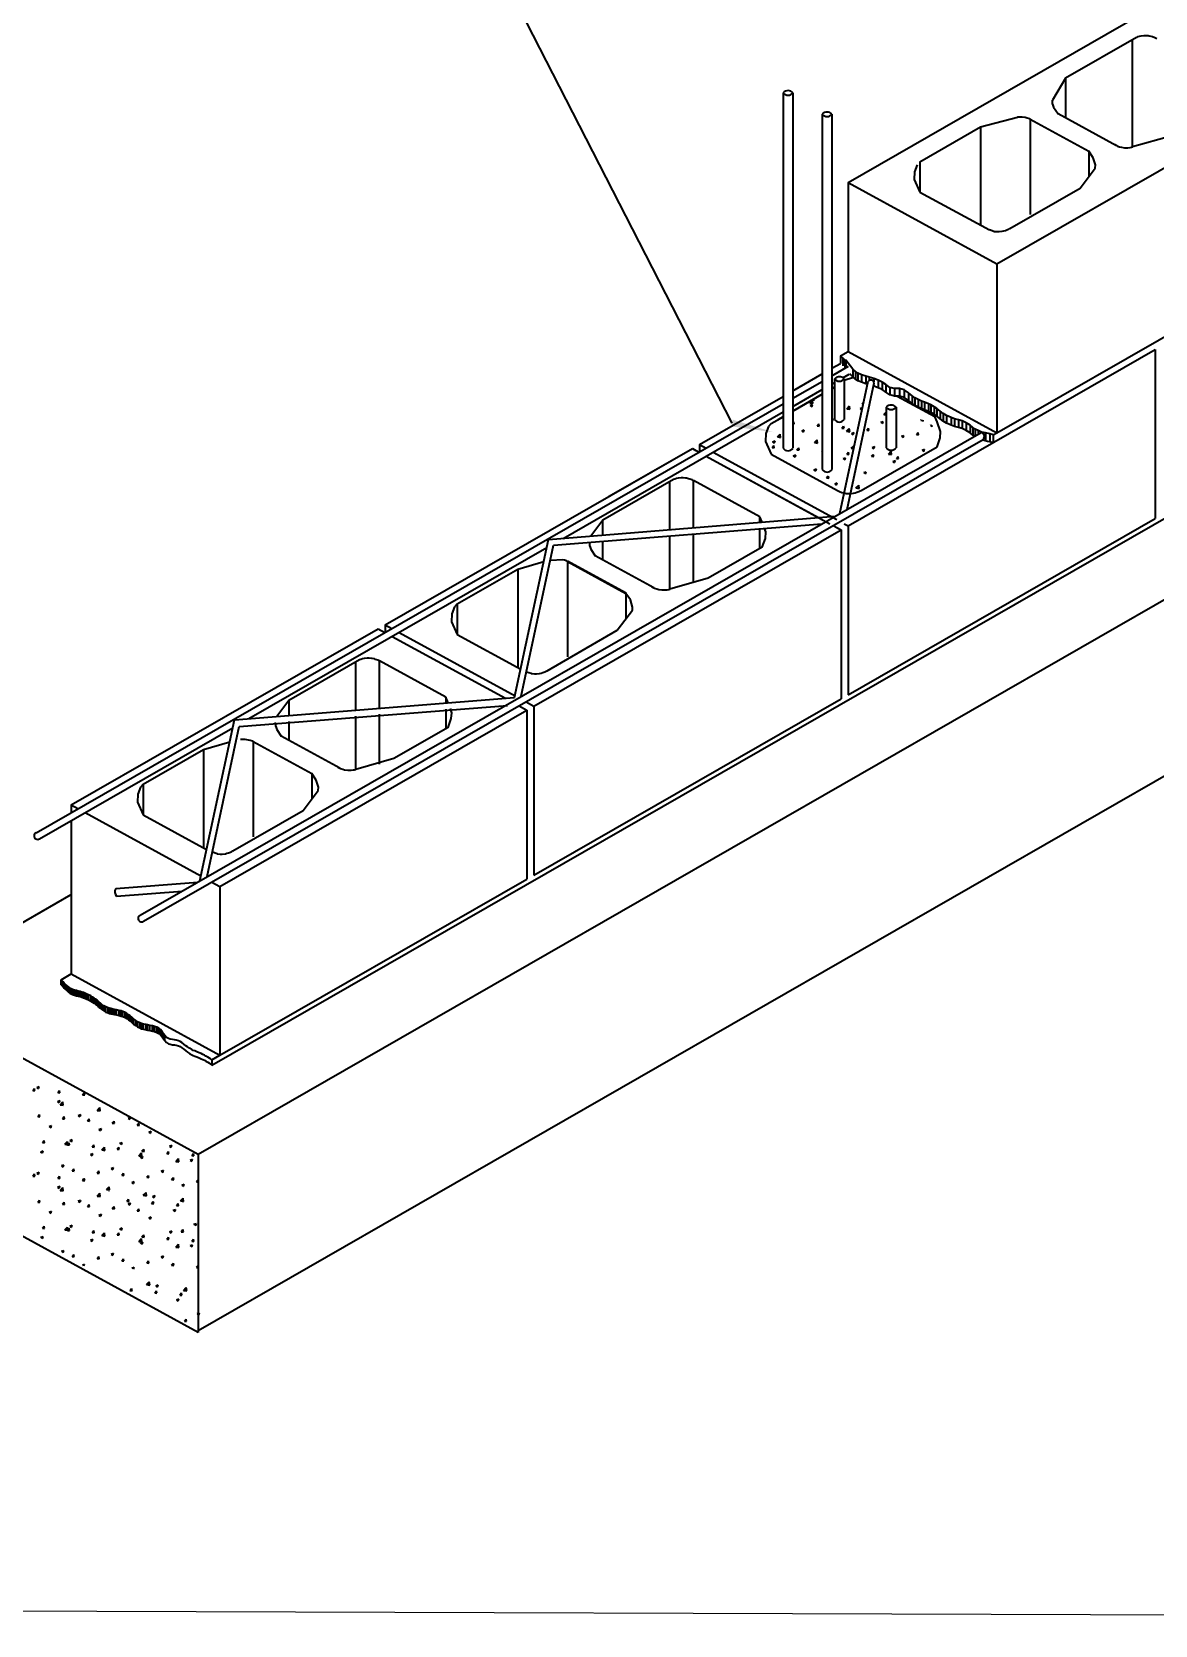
# Model space of a CAD drawing. Extents: x 2455 to 9764, y -806 to 181.
# Drawn here: x 4770.71 to 4772.296, y -658.056 to -655.806 of the extents above; entities that cross this region are included whole.
import ezdxf

# ---------------------------------------------------------------- set-up
doc = ezdxf.new("R2010")
doc.units = 0
doc.header["$LTSCALE"] = 0.2
doc.header["$MEASUREMENT"] = 0
doc.layers.add('0-CYPE2', color=4, linetype='CONTINUOUS', lineweight=35)
doc.layers.add('01_textos sup', color=7, linetype='CONTINUOUS')

msp = doc.modelspace()

# ---------------------------------------------------------------- hatches: boundary and pattern name
at = {"layer": '0-CYPE2', "linetype": 'Continuous'}
msp.add_hatch(color=2, dxfattribs=at).paths.add_polyline_path([(4771.7568, -656.3716), (4771.6993, -656.3539), (4771.6982, -656.3586), (4771.6972, -656.3633)], flags=0)

# ---------------------------------------------------------------- linework, layer by layer
at = {"layer": '0-CYPE2', "color": 2, "linetype": 'Continuous'}
for p, q in [((4771.6984, -656.3587), (4771.2716, -655.5262)), ((4771.862, -656.019), (4772.2955, -655.7701)), ((4772.2692, -655.8141), (4772.1691, -655.8715)), ((4772.2637, -655.9688), (4772.2637, -655.8172)), ((4772.2708, -655.8134), (4772.2692, -655.8141)), ((4772.2731, -655.8127), (4772.2708, -655.8134)), ((4772.2754, -655.8122), (4772.2731, -655.8127)), ((4772.2798, -655.8117), (4772.2754, -655.8122)), ((4772.2825, -655.8117), (4772.2798, -655.8117)), ((4772.2859, -655.812), (4772.2825, -655.8117)), ((4772.2871, -655.8122), (4772.2859, -655.812)), ((4772.2901, -655.8128), (4772.2871, -655.8122)), ((4772.2919, -655.8133), (4772.2901, -655.8128)), ((4772.2951, -655.8146), (4772.2919, -655.8133)), ((4772.2981, -655.8161), (4772.2951, -655.8146)), ((4772.1691, -655.8715), (4772.1507, -655.9025)), ((4772.1691, -655.8715), (4772.1691, -655.9276)), ((4771.7703, -655.8924), (4771.7703, -656.3941)), ((4771.7842, -655.8924), (4771.7842, -656.3938)), ((4772.0719, -656.1339), (4772.5054, -655.885)), ((4772.1508, -655.9083), (4772.1507, -655.9025)), ((4771.8255, -655.9226), (4771.8255, -656.4243)), ((4771.8393, -655.9226), (4771.8393, -656.424)), ((4772.0489, -655.9405), (4772.1012, -655.9267)), ((4772.1054, -655.9265), (4772.1012, -655.9267)), ((4772.1078, -655.9266), (4772.1054, -655.9265)), ((4772.1122, -655.9273), (4772.1078, -655.9266)), ((4772.1148, -655.9279), (4772.1122, -655.9273)), ((4772.118, -655.9291), (4772.1148, -655.9279)), ((4772.1191, -655.9296), (4772.118, -655.9291)), ((4772.1191, -655.9295), (4772.1191, -656.0641)), ((4772.1191, -655.9295), (4772.2017, -655.9747)), ((4772.1508, -655.9083), (4772.1521, -655.9125)), ((4772.1521, -655.9125), (4772.1585, -655.9218)), ((4772.241, -655.967), (4772.1585, -655.9218)), ((4771.9634, -655.9896), (4772.0489, -655.9405)), ((4772.0489, -655.9405), (4772.0489, -656.0795)), ((4772.2017, -655.9747), (4772.2017, -656.0107)), ((4772.208, -655.9839), (4772.2017, -655.9747)), ((4772.2384, -655.9655), (4772.241, -655.9669)), ((4772.241, -655.9669), (4772.2422, -655.9674)), ((4772.2422, -655.9674), (4772.2454, -655.9685)), ((4772.2454, -655.9685), (4772.248, -655.9692)), ((4772.248, -655.9692), (4772.2524, -655.9698)), ((4772.2524, -655.9698), (4772.2547, -655.9699)), ((4772.2547, -655.9699), (4772.2571, -655.9699)), ((4772.2571, -655.9699), (4772.2601, -655.9695)), ((4772.2601, -655.9695), (4772.2621, -655.9691)), ((4772.2621, -655.9691), (4772.2637, -655.9688)), ((4772.3177, -655.9534), (4772.2637, -655.9688)), ((4771.9597, -655.9938), (4771.956, -656.0037)), ((4771.9634, -655.9896), (4771.9634, -656.0327)), ((4772.2111, -655.994), (4772.208, -655.9839)), ((4772.2108, -655.9986), (4772.2111, -655.994)), ((4771.862, -656.019), (4772.0719, -656.1339)), ((4771.862, -656.019), (4771.862, -656.2576)), ((4771.956, -656.0037), (4771.9555, -656.0149)), ((4771.9555, -656.0149), (4771.9634, -656.0327)), ((4772.1895, -656.0269), (4772.2108, -655.9986)), ((4771.9634, -656.0327), (4772.0616, -656.0858)), ((4772.0903, -656.0839), (4772.1895, -656.0269)), ((4772.068, -656.0879), (4772.0616, -656.0858)), ((4772.0797, -656.0878), (4772.082, -656.0873)), ((4772.082, -656.0873), (4772.0843, -656.0866)), ((4772.0843, -656.0866), (4772.0871, -656.0855)), ((4772.0871, -656.0855), (4772.089, -656.0847)), ((4772.089, -656.0847), (4772.0903, -656.0839)), ((4770.964, -657.2651), (4773.0086, -656.0912)), ((4772.068, -656.0879), (4772.0692, -656.0881)), ((4772.0692, -656.0881), (4772.0726, -656.0883)), ((4772.0726, -656.0883), (4772.0753, -656.0883)), ((4772.0753, -656.0883), (4772.0797, -656.0878)), ((4772.0719, -656.3725), (4772.5035, -656.1247)), ((4770.9445, -657.3909), (4773.114, -656.1454)), ((4772.0719, -656.1339), (4772.0719, -656.3725)), ((4771.8515, -656.2636), (4771.862, -656.2576)), ((4771.8515, -656.2636), (4771.8515, -656.2743)), ((4771.8545, -656.2671), (4771.8545, -656.2778)), ((4771.862, -656.5037), (4772.2955, -656.2548)), ((4771.862, -656.2576), (4772.0719, -656.3725)), ((4772.2955, -656.2548), (4772.2955, -656.4934)), ((4771.7842, -656.313), (4771.8255, -656.2892)), ((4771.8393, -656.2813), (4771.8515, -656.2743)), ((4771.8393, -656.2919), (4771.8627, -656.2785)), ((4771.8547, -656.2946), (4771.8635, -656.2895)), ((4771.8575, -656.2705), (4771.8575, -656.2812)), ((4771.8589, -656.27), (4771.8589, -656.2807)), ((4771.8686, -656.2825), (4771.8686, -656.2933)), ((4771.8725, -656.2859), (4771.8725, -656.2966)), ((4771.8759, -656.2881), (4771.8759, -656.2988)), ((4771.7842, -656.3236), (4771.8255, -656.2998)), ((4771.7842, -656.3351), (4771.8255, -656.3114)), ((4771.8428, -656.3081), (4771.8393, -656.3101)), ((4771.8394, -656.3034), (4771.8428, -656.3014)), ((4771.8428, -656.2963), (4771.8428, -656.3535)), ((4771.8503, -656.4864), (4771.8905, -656.2995)), ((4771.8699, -656.2944), (4771.8567, -656.2983)), ((4771.8567, -656.2963), (4771.8567, -656.3535)), ((4771.8606, -656.4805), (4771.8988, -656.3019)), ((4771.8812, -656.2904), (4771.8812, -656.3011)), ((4771.8871, -656.2925), (4771.8871, -656.3033)), ((4771.8919, -656.294), (4771.8919, -656.2985)), ((4771.8982, -656.2959), (4771.8982, -656.3003)), ((4771.8982, -656.3046), (4771.8982, -656.3066)), ((4771.9046, -656.298), (4771.9046, -656.3088)), ((4771.9103, -656.3007), (4771.9103, -656.3114)), ((4771.9154, -656.304), (4771.9154, -656.3148)), ((4771.9211, -656.3082), (4771.9211, -656.3189)), ((4771.9276, -656.3098), (4771.9276, -656.3205)), ((4771.9348, -656.3099), (4771.9348, -656.3207)), ((4771.9412, -656.3119), (4771.9412, -656.3226)), ((4770.7156, -656.9371), (4771.7703, -656.3315)), ((4771.6521, -656.3888), (4771.7703, -656.3209)), ((4771.7842, -656.3418), (4771.8255, -656.318)), ((4771.8255, -656.318), (4771.7842, -656.3418)), ((4771.8079, -656.3304), (4771.8117, -656.3264)), ((4771.8079, -656.3304), (4771.8123, -656.3311)), ((4771.8085, -656.334), (4771.812, -656.3327)), ((4771.8085, -656.334), (4771.811, -656.3356)), ((4771.811, -656.3356), (4771.812, -656.3327)), ((4771.8123, -656.3311), (4771.8117, -656.3264)), ((4771.8119, -656.3258), (4771.8144, -656.326)), ((4771.8144, -656.326), (4771.8141, -656.3246)), ((4771.8602, -656.3385), (4771.864, -656.3345)), ((4771.8645, -656.3392), (4771.864, -656.3346)), ((4771.8817, -656.3319), (4771.884, -656.3291)), ((4771.9315, -656.3206), (4771.9844, -656.3495)), ((4771.9473, -656.3161), (4771.9473, -656.3268)), ((4771.9525, -656.3203), (4771.9525, -656.331)), ((4771.9564, -656.3229), (4771.9564, -656.3337)), ((4771.9608, -656.3255), (4771.9608, -656.3362)), ((4771.9657, -656.3276), (4771.9657, -656.3383)), ((4771.9701, -656.3293), (4771.9701, -656.34)), ((4771.9756, -656.3313), (4771.9756, -656.3421)), ((4771.979, -656.3329), (4771.979, -656.3436)), ((4771.4596, -656.5214), (4771.7703, -656.343)), ((4771.7535, -656.3594), (4771.7703, -656.3497)), ((4771.7703, -656.3497), (4771.7627, -656.3541)), ((4771.7687, -656.3506), (4771.7698, -656.3514)), ((4771.7698, -656.3514), (4771.7704, -656.3497)), ((4771.7842, -656.3583), (4771.7855, -656.3567)), ((4771.7861, -656.3598), (4771.7855, -656.3567)), ((4771.8393, -656.3531), (4771.8412, -656.3524)), ((4771.8393, -656.3548), (4771.8402, -656.3553)), ((4771.8402, -656.3553), (4771.8412, -656.3524)), ((4771.8602, -656.3385), (4771.8645, -656.3392)), ((4771.8789, -656.3379), (4771.8823, -656.3366)), ((4771.8789, -656.3379), (4771.8813, -656.3395)), ((4771.8813, -656.3395), (4771.8823, -656.3366)), ((4771.9081, -656.3576), (4771.9115, -656.3563)), ((4771.9105, -656.3592), (4771.9115, -656.3563)), ((4771.9124, -656.3466), (4771.9162, -656.3427)), ((4771.9124, -656.3466), (4771.9158, -656.3472)), ((4771.9158, -656.3363), (4771.9158, -656.3935)), ((4771.9297, -656.3363), (4771.9297, -656.3935)), ((4771.9646, -656.3547), (4771.9657, -656.3536)), ((4771.9646, -656.3547), (4771.9684, -656.3553)), ((4771.9836, -656.3355), (4771.9836, -656.3462)), ((4771.9876, -656.3569), (4771.9844, -656.3495)), ((4771.9873, -656.3382), (4771.9873, -656.3489)), ((4771.9927, -656.3707), (4771.9876, -656.3569)), ((4771.9919, -656.3418), (4771.9919, -656.3525)), ((4771.9964, -656.3451), (4771.9964, -656.3558)), ((4772.001, -656.3479), (4772.001, -656.3586)), ((4772.0076, -656.3509), (4772.0076, -656.3617)), ((4772.0124, -656.3525), (4772.0124, -656.3633)), ((4772.018, -656.3542), (4772.018, -656.3649)), ((4772.0231, -656.3557), (4772.0231, -656.3664)), ((4770.8625, -657.0535), (4772.0499, -656.3718)), ((4771.7461, -656.3735), (4771.7456, -656.3847)), ((4771.7498, -656.3636), (4771.7461, -656.3735)), ((4771.7535, -656.3594), (4771.7498, -656.3636)), ((4771.7622, -656.3781), (4771.766, -656.3741)), ((4771.7622, -656.3781), (4771.7665, -656.3788)), ((4771.7665, -656.3788), (4771.766, -656.3741)), ((4771.7842, -656.3596), (4771.7861, -656.3598)), ((4771.7966, -656.3695), (4771.8001, -656.3682)), ((4771.7966, -656.3695), (4771.7991, -656.3711)), ((4771.7991, -656.3711), (4771.8001, -656.3682)), ((4771.8183, -656.3626), (4771.8206, -656.3598)), ((4771.8183, -656.3626), (4771.8212, -656.3629)), ((4771.8212, -656.3629), (4771.8206, -656.3598)), ((4771.8534, -656.3657), (4771.8557, -656.3629)), ((4771.8534, -656.3657), (4771.8563, -656.3659)), ((4771.8563, -656.3659), (4771.8557, -656.3629)), ((4771.86, -656.3702), (4771.8638, -656.3662)), ((4771.86, -656.3702), (4771.8643, -656.3708)), ((4771.8643, -656.3708), (4771.8638, -656.3662)), ((4771.867, -656.3734), (4771.8704, -656.3721)), ((4771.867, -656.3734), (4771.8694, -656.375)), ((4771.8694, -656.375), (4771.8704, -656.3721)), ((4771.8885, -656.3688), (4771.8908, -656.3659)), ((4771.8885, -656.3688), (4771.8914, -656.369)), ((4771.8914, -656.369), (4771.8908, -656.3659)), ((4771.9081, -656.3576), (4771.9105, -656.3592)), ((4771.9373, -656.3773), (4771.9407, -656.376)), ((4771.9373, -656.3773), (4771.9398, -656.379)), ((4771.9398, -656.379), (4771.9407, -656.376)), ((4771.9587, -656.3749), (4771.9611, -656.3721)), ((4771.9587, -656.3749), (4771.9616, -656.3752)), ((4771.9616, -656.3752), (4771.9611, -656.3721)), ((4771.9784, -656.3615), (4771.9789, -656.3613)), ((4771.9784, -656.3615), (4771.9809, -656.3632)), ((4771.9809, -656.3632), (4771.9811, -656.3624)), ((4771.9876, -656.3922), (4771.9922, -656.3796)), ((4771.9922, -656.3796), (4771.9927, -656.3707)), ((4772.0289, -656.3582), (4772.0289, -656.3689)), ((4772.0345, -656.3618), (4772.0345, -656.3726)), ((4772.0383, -656.3651), (4772.0383, -656.3758)), ((4772.0414, -656.3673), (4772.0414, -656.3767)), ((4772.0455, -656.3693), (4772.0455, -656.3744)), ((4772.0506, -656.3713), (4772.0506, -656.372)), ((4772.0559, -656.3722), (4772.0559, -656.3834)), ((4772.0621, -656.3739), (4772.0621, -656.3846)), ((4772.0669, -656.3754), (4772.0719, -656.3725)), ((4772.0669, -656.3754), (4772.0669, -656.3861)), ((4770.8675, -657.0622), (4772.0527, -656.3817)), ((4770.9445, -657.64), (4773.1116, -656.3959)), ((4771.2087, -656.6434), (4771.6422, -656.3945)), ((4771.524, -656.4624), (4771.6422, -656.3945)), ((4771.6422, -656.3945), (4771.6472, -656.3973)), ((4771.6422, -656.3945), (4771.6516, -656.3997)), ((4771.6521, -656.3888), (4771.6616, -656.394)), ((4771.6521, -656.3888), (4771.6521, -656.3994)), ((4771.6718, -656.3996), (4771.8462, -656.495)), ((4771.7456, -656.3847), (4771.7535, -656.4025)), ((4771.7548, -656.3933), (4771.7572, -656.3905)), ((4771.7548, -656.3933), (4771.7578, -656.3935)), ((4771.7555, -656.3853), (4771.7589, -656.3839)), ((4771.7555, -656.3853), (4771.7579, -656.3869)), ((4771.7578, -656.3935), (4771.7572, -656.3905)), ((4771.7579, -656.3869), (4771.7589, -656.3839)), ((4771.7899, -656.3964), (4771.7923, -656.3935)), ((4771.7899, -656.3964), (4771.7929, -656.3966)), ((4771.7929, -656.3966), (4771.7923, -656.3935)), ((4771.8144, -656.3862), (4771.8182, -656.3822)), ((4771.8144, -656.3862), (4771.8188, -656.3869)), ((4771.8188, -656.3869), (4771.8182, -656.3822)), ((4771.8251, -656.3994), (4771.8255, -656.3989)), ((4771.8251, -656.3994), (4771.8255, -656.3995)), ((4771.8602, -656.4025), (4771.8625, -656.3997)), ((4771.8631, -656.4028), (4771.8625, -656.3997)), ((4771.8666, -656.3943), (4771.8705, -656.3903)), ((4771.8666, -656.3943), (4771.87, -656.3948)), ((4771.8706, -656.3919), (4771.8705, -656.3903)), ((4771.8804, -656.4537), (4771.9876, -656.3922)), ((4771.8962, -656.3931), (4771.8996, -656.3918)), ((4771.8962, -656.3931), (4771.8986, -656.3947)), ((4771.8986, -656.3947), (4771.8996, -656.3918)), ((4771.9189, -656.4024), (4771.9227, -656.3984)), ((4771.9232, -656.4031), (4771.9227, -656.3984)), ((4771.9665, -656.397), (4771.97, -656.3957)), ((4771.9665, -656.397), (4771.969, -656.3987)), ((4771.969, -656.3987), (4771.97, -656.3957)), ((4772.0521, -656.3821), (4772.059, -656.3844)), ((4772.059, -656.3844), (4772.0621, -656.3846)), ((4772.0621, -656.3846), (4772.0669, -656.3861)), ((4771.6619, -656.4053), (4771.8205, -656.4921)), ((4771.6619, -656.4053), (4771.8362, -656.5007)), ((4771.7535, -656.4025), (4771.8471, -656.4538)), ((4771.7847, -656.405), (4771.7881, -656.4037)), ((4771.7847, -656.405), (4771.7871, -656.4066)), ((4771.7872, -656.4066), (4771.7881, -656.4037)), ((4771.8139, -656.4247), (4771.8174, -656.4234)), ((4771.8139, -656.4247), (4771.8164, -656.4263)), ((4771.8164, -656.4263), (4771.8174, -656.4234)), ((4771.8551, -656.4089), (4771.8585, -656.4076)), ((4771.8551, -656.4089), (4771.8575, -656.4105)), ((4771.8575, -656.4105), (4771.8585, -656.4076)), ((4771.8602, -656.4025), (4771.8631, -656.4028)), ((4771.8953, -656.4056), (4771.8976, -656.4028)), ((4771.8953, -656.4056), (4771.8982, -656.4058)), ((4771.8982, -656.4058), (4771.8976, -656.4028)), ((4771.9189, -656.4024), (4771.9232, -656.4031)), ((4771.9254, -656.4128), (4771.9288, -656.4115)), ((4771.9254, -656.4128), (4771.9278, -656.4145)), ((4771.9278, -656.4145), (4771.9288, -656.4115)), ((4771.9304, -656.4086), (4771.9327, -656.4058)), ((4771.9304, -656.4086), (4771.9333, -656.4089)), ((4771.9333, -656.4089), (4771.9327, -656.4058)), ((4771.6158, -656.4384), (4771.5158, -656.4959)), ((4771.6104, -656.5092), (4771.6104, -656.4416)), ((4771.6175, -656.4378), (4771.6158, -656.4384)), ((4771.6198, -656.4371), (4771.6175, -656.4378)), ((4771.6221, -656.4366), (4771.6198, -656.4371)), ((4771.6265, -656.4361), (4771.6221, -656.4366)), ((4771.6292, -656.4361), (4771.6265, -656.4361)), ((4771.6325, -656.4363), (4771.6292, -656.4361)), ((4771.6338, -656.4365), (4771.6325, -656.4363)), ((4771.6367, -656.4372), (4771.6338, -656.4365)), ((4771.6385, -656.4377), (4771.6367, -656.4372)), ((4771.6417, -656.4389), (4771.6385, -656.4377)), ((4771.6448, -656.4405), (4771.6417, -656.4389)), ((4771.6437, -656.5065), (4771.6437, -656.4399)), ((4771.7375, -656.4912), (4771.6437, -656.4399)), ((4771.8318, -656.4362), (4771.8342, -656.4334)), ((4771.8318, -656.4362), (4771.8348, -656.4365)), ((4771.8348, -656.4365), (4771.8342, -656.4334)), ((4771.8432, -656.4444), (4771.8466, -656.4431)), ((4771.8432, -656.4444), (4771.8456, -656.446)), ((4771.8456, -656.446), (4771.8466, -656.4431)), ((4771.8731, -656.4501), (4771.877, -656.4461)), ((4771.8775, -656.4508), (4771.877, -656.4461)), ((4771.8843, -656.4286), (4771.8877, -656.4273)), ((4771.8843, -656.4286), (4771.8867, -656.4302)), ((4771.8867, -656.4302), (4771.8877, -656.4273)), ((4771.9039, -656.4402), (4771.9044, -656.4396)), ((4771.9045, -656.4399), (4771.9044, -656.4396)), ((4771.8471, -656.4538), (4771.8501, -656.4553)), ((4771.8501, -656.4553), (4771.8533, -656.4565)), ((4771.8533, -656.4565), (4771.8551, -656.457)), ((4771.8551, -656.457), (4771.858, -656.4577)), ((4771.858, -656.4577), (4771.8593, -656.4579)), ((4771.8593, -656.4579), (4771.8626, -656.4581)), ((4771.8626, -656.4581), (4771.8654, -656.4581)), ((4771.8654, -656.4581), (4771.8697, -656.4576)), ((4771.8697, -656.4576), (4771.8721, -656.4571)), ((4771.8721, -656.4571), (4771.8744, -656.4564)), ((4771.8731, -656.4501), (4771.8775, -656.4508)), ((4771.8744, -656.4564), (4771.8772, -656.4553)), ((4771.8772, -656.4553), (4771.879, -656.4545)), ((4771.879, -656.4545), (4771.8804, -656.4537)), ((4771.4393, -656.5231), (4771.8436, -656.4902)), ((4771.7373, -656.4989), (4771.7373, -656.4911)), ((4771.7408, -656.4986), (4771.7375, -656.4912)), ((4771.4186, -656.7583), (4771.8521, -656.5094)), ((4771.4463, -656.5309), (4771.8251, -656.5009)), ((4771.5158, -656.4959), (4771.499, -656.5182)), ((4771.5158, -656.5169), (4771.5158, -656.4959)), ((4771.7373, -656.5359), (4771.7373, -656.5078)), ((4771.7458, -656.5124), (4771.7442, -656.5073)), ((4771.7454, -656.5214), (4771.7458, -656.5124)), ((4771.8409, -656.5033), (4771.8521, -656.5094)), ((4771.8465, -656.5064), (4771.8521, -656.5094)), ((4771.8521, -656.5094), (4771.8521, -656.748)), ((4771.8564, -656.5007), (4771.862, -656.5037)), ((4771.862, -656.7423), (4772.2955, -656.4934)), ((4771.862, -656.5037), (4771.862, -656.7423)), ((4771.0161, -656.776), (4771.4369, -656.5345)), ((4771.3913, -656.7463), (4771.4393, -656.5231)), ((4771.4007, -656.7445), (4771.4463, -656.5309)), ((4771.4975, -656.5326), (4771.4976, -656.5269)), ((4771.4975, -656.5326), (4771.4988, -656.5369)), ((4771.4988, -656.5369), (4771.5051, -656.5461)), ((4771.5158, -656.552), (4771.5158, -656.5254)), ((4771.6104, -656.5931), (4771.6104, -656.5179)), ((4771.6437, -656.5836), (4771.6437, -656.5153)), ((4771.7407, -656.5339), (4771.6644, -656.5777)), ((4771.7407, -656.5339), (4771.7454, -656.5214)), ((4771.3956, -656.5649), (4771.4326, -656.5543)), ((4771.4588, -656.5516), (4771.4424, -656.5527)), ((4771.4615, -656.5523), (4771.4588, -656.5516)), ((4771.4646, -656.5534), (4771.4615, -656.5523)), ((4771.4658, -656.554), (4771.4646, -656.5534)), ((4771.5486, -656.5989), (4771.4658, -656.5538)), ((4771.4658, -656.5539), (4771.4658, -656.6885)), ((4771.4658, -656.5539), (4771.5484, -656.5991)), ((4771.5877, -656.5913), (4771.5051, -656.5461)), ((4771.3101, -656.614), (4771.3956, -656.5649)), ((4771.3956, -656.5649), (4771.3956, -656.7039)), ((4771.6644, -656.5777), (4771.6103, -656.5931)), ((4771.5484, -656.5991), (4771.5484, -656.6351)), ((4771.5547, -656.6083), (4771.5484, -656.5991)), ((4771.585, -656.5899), (4771.5877, -656.5913)), ((4771.5877, -656.5913), (4771.5889, -656.5918)), ((4771.5889, -656.5918), (4771.592, -656.5929)), ((4771.592, -656.5929), (4771.5947, -656.5936)), ((4771.5947, -656.5936), (4771.599, -656.5942)), ((4771.599, -656.5942), (4771.6014, -656.5943)), ((4771.6014, -656.5943), (4771.6038, -656.5942)), ((4771.6038, -656.5942), (4771.6068, -656.5939)), ((4771.6068, -656.5939), (4771.6088, -656.5935)), ((4771.6088, -656.5935), (4771.6103, -656.5931)), ((4771.3064, -656.6182), (4771.3027, -656.6281)), ((4771.3101, -656.614), (4771.3064, -656.6182)), ((4771.3101, -656.614), (4771.3101, -656.6571)), ((4771.5362, -656.6513), (4771.5575, -656.623)), ((4771.5578, -656.6184), (4771.5547, -656.6083)), ((4771.5575, -656.623), (4771.5578, -656.6184)), ((4770.7653, -656.8979), (4771.1988, -656.6491)), ((4771.1988, -656.6491), (4771.2082, -656.6542)), ((4771.2087, -656.6434), (4771.2087, -656.654)), ((4771.2087, -656.6434), (4771.2181, -656.6485)), ((4771.3027, -656.6281), (4771.3022, -656.6393)), ((4771.3022, -656.6393), (4771.3101, -656.6571)), ((4771.2185, -656.6599), (4771.3782, -656.7473)), ((4771.2284, -656.6542), (4771.3919, -656.7436)), ((4771.3101, -656.6571), (4771.3999, -656.7063)), ((4771.437, -656.7083), (4771.5362, -656.6513)), ((4771.1724, -656.693), (4771.0724, -656.7504)), ((4771.1741, -656.6924), (4771.1724, -656.693)), ((4771.1763, -656.6917), (4771.1741, -656.6924)), ((4771.1787, -656.6912), (4771.1763, -656.6917)), ((4771.1831, -656.6907), (4771.1787, -656.6912)), ((4771.1858, -656.6906), (4771.1831, -656.6907)), ((4771.1891, -656.6909), (4771.1858, -656.6906)), ((4771.1904, -656.6911), (4771.1891, -656.6909)), ((4771.1933, -656.6917), (4771.1904, -656.6911)), ((4771.1951, -656.6923), (4771.1933, -656.6917)), ((4771.1983, -656.6935), (4771.1951, -656.6923)), ((4771.2013, -656.695), (4771.1983, -656.6935)), ((4771.2003, -656.7614), (4771.2003, -656.6944)), ((4771.2941, -656.7458), (4771.2003, -656.6944)), ((4771.167, -656.7638), (4771.167, -656.6961)), ((4771.4146, -656.7123), (4771.4082, -656.7102)), ((4771.4146, -656.7123), (4771.4159, -656.7124)), ((4771.4159, -656.7124), (4771.4192, -656.7127)), ((4771.4192, -656.7127), (4771.422, -656.7127)), ((4771.422, -656.7127), (4771.4263, -656.7122)), ((4771.4263, -656.7122), (4771.4287, -656.7117)), ((4771.4287, -656.7117), (4771.4309, -656.711)), ((4771.4309, -656.711), (4771.4338, -656.7099)), ((4771.4338, -656.7099), (4771.4356, -656.709)), ((4771.4356, -656.709), (4771.437, -656.7083)), ((4770.9959, -656.7776), (4771.3913, -656.7463)), ((4771.0025, -656.7873), (4771.3813, -656.7573)), ((4771.0724, -656.7504), (4771.0555, -656.7729)), ((4771.0724, -656.7504), (4771.0724, -656.7716)), ((4771.2941, -656.7458), (4771.2941, -656.754)), ((4771.2976, -656.7537), (4771.2941, -656.7458)), ((4771.3024, -656.7676), (4771.3009, -656.7618)), ((4771.3975, -656.7579), (4771.4087, -656.764)), ((4771.4075, -656.7522), (4771.4186, -656.7583)), ((4771.4186, -656.9968), (4771.8521, -656.748)), ((4771.4186, -656.7583), (4771.4186, -656.9968)), ((4770.947, -657.005), (4770.9959, -656.7776)), ((4770.9752, -657.0128), (4771.4087, -656.764)), ((4771.0541, -656.7873), (4771.0539, -656.7814)), ((4771.0724, -656.78), (4771.0724, -656.8066)), ((4771.167, -656.8477), (4771.167, -656.7725)), ((4771.2003, -656.8402), (4771.2003, -656.7698)), ((4771.2941, -656.7624), (4771.2941, -656.7903)), ((4771.2973, -656.7885), (4771.3019, -656.7759)), ((4771.3019, -656.7759), (4771.3024, -656.7676)), ((4771.4087, -656.764), (4771.4087, -657.0025)), ((4770.7206, -656.9457), (4770.9935, -656.7891)), ((4770.9573, -656.9991), (4771.0025, -656.7873)), ((4771.0086, -656.8055), (4771.0044, -656.8056)), ((4771.011, -656.8056), (4771.0086, -656.8055)), ((4771.0154, -656.8062), (4771.011, -656.8056)), ((4771.018, -656.8069), (4771.0154, -656.8062)), ((4771.0212, -656.808), (4771.018, -656.8069)), ((4771.0541, -656.7873), (4771.0554, -656.7915)), ((4771.0554, -656.7915), (4771.0617, -656.8007)), ((4771.1443, -656.8459), (4771.0617, -656.8007)), ((4771.2973, -656.7885), (4771.2209, -656.8323)), ((4770.8667, -656.8685), (4770.9522, -656.8194)), ((4770.9522, -656.8194), (4770.9892, -656.8089)), ((4770.9522, -656.8194), (4770.9522, -656.9585)), ((4771.0224, -656.8085), (4771.0212, -656.808)), ((4771.0224, -656.8084), (4771.0224, -656.943)), ((4771.0224, -656.8084), (4771.1049, -656.8536)), ((4771.1416, -656.8445), (4771.1443, -656.8458)), ((4771.1443, -656.8458), (4771.1454, -656.8463)), ((4771.1454, -656.8463), (4771.1486, -656.8475)), ((4771.1486, -656.8475), (4771.1512, -656.8481)), ((4771.1512, -656.8481), (4771.1556, -656.8488)), ((4771.1556, -656.8488), (4771.158, -656.8489)), ((4771.158, -656.8489), (4771.1604, -656.8488)), ((4771.1604, -656.8488), (4771.1634, -656.8485)), ((4771.1634, -656.8485), (4771.1654, -656.8481)), ((4771.1654, -656.8481), (4771.1669, -656.8477)), ((4771.2209, -656.8323), (4771.1669, -656.8477)), ((4770.8629, -656.8727), (4770.8593, -656.8826)), ((4770.8667, -656.8685), (4770.8629, -656.8727)), ((4770.8667, -656.8685), (4770.8667, -656.9117)), ((4771.1049, -656.8536), (4771.1049, -656.8897)), ((4771.1113, -656.8628), (4771.1049, -656.8536)), ((4771.1144, -656.8729), (4771.1113, -656.8628)), ((4771.114, -656.8776), (4771.1144, -656.8729)), ((4770.8593, -656.8826), (4770.8587, -656.8938)), ((4770.8587, -656.8938), (4770.8667, -656.9117)), ((4771.0928, -656.9059), (4771.114, -656.8776)), ((4770.7653, -656.8979), (4770.7747, -656.9031)), ((4770.7653, -656.8979), (4770.7653, -656.9085)), ((4770.785, -656.9087), (4770.9484, -656.9982)), ((4770.8667, -656.9117), (4770.9565, -656.9608)), ((4770.9936, -656.9628), (4771.0928, -656.9059)), ((4770.7653, -656.92), (4770.7653, -657.1365)), ((4770.9712, -656.9668), (4770.9648, -656.9647)), ((4770.9875, -656.9656), (4770.9903, -656.9645)), ((4770.9903, -656.9645), (4770.9922, -656.9636)), ((4770.9922, -656.9636), (4770.9936, -656.9628)), ((4770.9712, -656.9668), (4770.9725, -656.967)), ((4770.9725, -656.967), (4770.9758, -656.9673)), ((4770.9758, -656.9673), (4770.9785, -656.9673)), ((4770.9785, -656.9673), (4770.9829, -656.9667)), ((4770.9829, -656.9667), (4770.9852, -656.9662)), ((4770.9852, -656.9662), (4770.9875, -656.9656)), ((4770.8283, -657.0159), (4770.944, -657.0067)), ((4770.964, -657.0067), (4770.9752, -657.0128)), ((4770.9752, -657.2514), (4771.4087, -657.0025)), ((4770.5259, -657.1618), (4770.7653, -657.0244)), ((4770.8292, -657.0269), (4770.8294, -657.0268)), ((4770.8294, -657.0268), (4770.9218, -657.0195)), ((4770.9752, -657.0128), (4770.9752, -657.2514)), ((4770.751, -657.1447), (4770.7653, -657.1365)), ((4770.751, -657.1519), (4770.751, -657.1447)), ((4770.7653, -657.1365), (4770.9752, -657.2514)), ((4770.5259, -657.1618), (4770.9445, -657.3909)), ((4770.752, -657.153), (4770.752, -657.1458)), ((4770.7537, -657.1549), (4770.7537, -657.1477)), ((4770.7553, -657.1565), (4770.7553, -657.1493)), ((4770.7569, -657.1581), (4770.7569, -657.1509)), ((4770.759, -657.1601), (4770.759, -657.1528)), ((4770.7615, -657.1621), (4770.7615, -657.1549)), ((4770.7635, -657.1636), (4770.7635, -657.1563)), ((4770.7654, -657.1647), (4770.7654, -657.1574)), ((4770.7673, -657.1656), (4770.7673, -657.1584)), ((4770.7701, -657.1667), (4770.7701, -657.1594)), ((4770.7727, -657.1673), (4770.7727, -657.1601)), ((4770.7753, -657.1679), (4770.7753, -657.1607)), ((4770.7777, -657.1685), (4770.7777, -657.1613)), ((4770.7803, -657.1693), (4770.7803, -657.1621)), ((4770.7828, -657.1702), (4770.7828, -657.1629)), ((4770.7855, -657.1713), (4770.7855, -657.164)), ((4770.7875, -657.1721), (4770.7875, -657.1649)), ((4770.7899, -657.1733), (4770.7899, -657.1661)), ((4770.7928, -657.1749), (4770.7928, -657.1676)), ((4770.7952, -657.1763), (4770.7952, -657.1691)), ((4770.7975, -657.1778), (4770.7975, -657.1705)), ((4770.7998, -657.1794), (4770.7998, -657.1722)), ((4770.8017, -657.1808), (4770.8017, -657.1736)), ((4770.8045, -657.1832), (4770.8045, -657.176)), ((4770.8065, -657.1849), (4770.8065, -657.1776)), ((4770.8087, -657.1867), (4770.8087, -657.1795)), ((4770.8113, -657.1886), (4770.8113, -657.1814)), ((4770.8144, -657.1903), (4770.8144, -657.1831)), ((4770.8173, -657.1915), (4770.8173, -657.1843)), ((4770.8194, -657.1922), (4770.8194, -657.185)), ((4770.8213, -657.1927), (4770.8213, -657.1855)), ((4770.8242, -657.1934), (4770.8242, -657.1862)), ((4770.8264, -657.1939), (4770.8264, -657.1866)), ((4770.8291, -657.1944), (4770.8291, -657.1872)), ((4770.8329, -657.1952), (4770.8329, -657.188)), ((4770.8359, -657.196), (4770.8359, -657.1888)), ((4770.8383, -657.1968), (4770.8383, -657.1896)), ((4770.8414, -657.1981), (4770.8414, -657.1909)), ((4770.8438, -657.1995), (4770.8438, -657.1922)), ((4770.8464, -657.2013), (4770.8464, -657.1941)), ((4770.8485, -657.2029), (4770.8485, -657.1957)), ((4770.8513, -657.2054), (4770.8513, -657.1981)), ((4770.8534, -657.2072), (4770.8534, -657.1999)), ((4770.8563, -657.2094), (4770.8563, -657.2022)), ((4770.8588, -657.2111), (4770.8588, -657.2039)), ((4770.862, -657.2128), (4770.862, -657.2055)), ((4770.8645, -657.2138), (4770.8645, -657.2065)), ((4770.8672, -657.2145), (4770.8672, -657.2073)), ((4770.8709, -657.2154), (4770.8709, -657.2081)), ((4770.8731, -657.2158), (4770.8731, -657.2086)), ((4770.8765, -657.2165), (4770.8765, -657.2092)), ((4770.8802, -657.2172), (4770.8802, -657.21)), ((4770.8828, -657.2179), (4770.8828, -657.2107)), ((4770.886, -657.2191), (4770.886, -657.2118)), ((4770.889, -657.2206), (4770.889, -657.2133)), ((4770.8913, -657.2223), (4770.8913, -657.2151)), ((4770.8938, -657.2252), (4770.8938, -657.2179)), ((4770.8958, -657.2283), (4770.8958, -657.2211)), ((4770.8974, -657.2307), (4770.8974, -657.2235)), ((4770.964, -657.2578), (4770.9752, -657.2514)), ((4770.964, -657.2578), (4770.964, -657.2651)), ((4770.7112, -657.3009), (4770.7136, -657.2981)), ((4770.7112, -657.301), (4770.7141, -657.3013)), ((4770.7141, -657.3012), (4770.7136, -657.2981)), ((4770.7167, -657.2969), (4770.7192, -657.2985)), ((4770.7168, -657.2968), (4770.7202, -657.2955)), ((4770.7192, -657.2985), (4770.7202, -657.2955)), ((4770.7463, -657.304), (4770.7487, -657.3012)), ((4770.7492, -657.3043), (4770.7487, -657.3012)), ((4770.746, -657.3166), (4770.7495, -657.3152)), ((4770.746, -657.3166), (4770.7484, -657.3182)), ((4770.7463, -657.3041), (4770.7492, -657.3043)), ((4770.7484, -657.3182), (4770.7494, -657.3152)), ((4770.7497, -657.3212), (4770.7535, -657.3172)), ((4770.7497, -657.3212), (4770.754, -657.3219)), ((4770.754, -657.3219), (4770.7535, -657.3172)), ((4770.7814, -657.3071), (4770.7838, -657.3043)), ((4770.7814, -657.3071), (4770.7843, -657.3074)), ((4770.7843, -657.3073), (4770.7838, -657.3043)), ((4770.8186, -657.322), (4770.8187, -657.3221)), ((4770.718, -657.3378), (4770.7204, -657.335)), ((4770.718, -657.3378), (4770.7209, -657.3381)), ((4770.7209, -657.338), (4770.7204, -657.335)), ((4770.7531, -657.3408), (4770.7555, -657.338)), ((4770.7531, -657.3409), (4770.756, -657.3411)), ((4770.756, -657.3411), (4770.7555, -657.338)), ((4770.7752, -657.3363), (4770.7787, -657.3349)), ((4770.7752, -657.3363), (4770.7776, -657.3379)), ((4770.7777, -657.3379), (4770.7787, -657.3349)), ((4770.7882, -657.3439), (4770.7906, -657.3411)), ((4770.7882, -657.344), (4770.7911, -657.3442)), ((4770.7911, -657.3442), (4770.7906, -657.3411)), ((4770.8019, -657.3293), (4770.8057, -657.3253)), ((4770.8019, -657.3293), (4770.8063, -657.33)), ((4770.8063, -657.33), (4770.8057, -657.3253)), ((4770.8233, -657.347), (4770.8257, -657.3442)), ((4770.8233, -657.347), (4770.8262, -657.3473)), ((4770.8263, -657.3472), (4770.8257, -657.3442)), ((4770.8455, -657.3402), (4770.848, -657.3418)), ((4770.8456, -657.3402), (4770.849, -657.3389)), ((4770.848, -657.3418), (4770.849, -657.3388)), ((4770.8584, -657.3501), (4770.8608, -657.3472)), ((4770.8614, -657.3503), (4770.8608, -657.3472)), ((4770.7341, -657.352), (4770.7375, -657.3507)), ((4770.7341, -657.3521), (4770.7365, -657.3537)), ((4770.7365, -657.3537), (4770.7375, -657.3507)), ((4770.8044, -657.356), (4770.8068, -657.3576)), ((4770.8045, -657.356), (4770.8079, -657.3547)), ((4770.8069, -657.3576), (4770.8079, -657.3546)), ((4770.8584, -657.3501), (4770.8613, -657.3504)), ((4770.8747, -657.3599), (4770.8772, -657.3616)), ((4770.8748, -657.3599), (4770.8782, -657.3586)), ((4770.8772, -657.3615), (4770.8782, -657.3585)), ((4770.7221, -657.3876), (4770.7246, -657.3892)), ((4770.7222, -657.3875), (4770.7256, -657.3862)), ((4770.7246, -657.3892), (4770.7256, -657.3862)), ((4770.7248, -657.3746), (4770.7272, -657.3718)), ((4770.7248, -657.3746), (4770.7277, -657.3749)), ((4770.7277, -657.3748), (4770.7271, -657.3718)), ((4770.7562, -657.377), (4770.76, -657.373)), ((4770.7562, -657.377), (4770.7605, -657.3776)), ((4770.7599, -657.3777), (4770.7623, -657.3748)), ((4770.7599, -657.3777), (4770.7628, -657.378)), ((4770.7605, -657.3776), (4770.76, -657.373)), ((4770.7628, -657.3779), (4770.7623, -657.3748)), ((4770.7633, -657.3718), (4770.7668, -657.3704)), ((4770.7633, -657.3718), (4770.7657, -657.3734)), ((4770.7658, -657.3734), (4770.7667, -657.3704)), ((4770.7925, -657.3915), (4770.7949, -657.3931)), ((4770.7926, -657.3915), (4770.796, -657.3901)), ((4770.795, -657.3807), (4770.7974, -657.3779)), ((4770.795, -657.3808), (4770.7979, -657.381)), ((4770.795, -657.3931), (4770.796, -657.3901)), ((4770.7979, -657.381), (4770.7974, -657.3779)), ((4770.8084, -657.3851), (4770.8122, -657.3811)), ((4770.8084, -657.3851), (4770.8128, -657.3857)), ((4770.8128, -657.3857), (4770.8122, -657.3811)), ((4770.8301, -657.3838), (4770.8325, -657.381)), ((4770.8301, -657.3839), (4770.833, -657.3841)), ((4770.833, -657.3841), (4770.8325, -657.381)), ((4770.8336, -657.3757), (4770.8361, -657.3773)), ((4770.8337, -657.3757), (4770.8371, -657.3744)), ((4770.8361, -657.3773), (4770.8371, -657.3743)), ((4770.8606, -657.3932), (4770.8645, -657.3892)), ((4770.865, -657.3938), (4770.8645, -657.3892)), ((4770.8652, -657.3869), (4770.8676, -657.3841)), ((4770.8652, -657.3869), (4770.8681, -657.3872)), ((4770.8682, -657.3871), (4770.8676, -657.3841)), ((4770.9003, -657.3899), (4770.9027, -657.3871)), ((4770.9003, -657.39), (4770.9032, -657.3903)), ((4770.9033, -657.3902), (4770.9027, -657.3871)), ((4770.904, -657.3796), (4770.9075, -657.3783)), ((4770.904, -657.3796), (4770.9064, -657.3813)), ((4770.9064, -657.3812), (4770.9074, -657.3782)), ((4770.9355, -657.393), (4770.9378, -657.3902)), ((4770.9384, -657.3933), (4770.9378, -657.3902)), ((4770.9445, -657.3909), (4770.9445, -657.6427)), ((4770.9445, -657.6427), (4770.5235, -657.4123)), ((4770.7514, -657.4072), (4770.7549, -657.4059)), ((4770.7514, -657.4073), (4770.7538, -657.4089)), ((4770.7538, -657.4089), (4770.7548, -657.4059)), ((4770.7667, -657.4145), (4770.7691, -657.4117)), ((4770.7667, -657.4145), (4770.7696, -657.4148)), ((4770.7696, -657.4147), (4770.769, -657.4117)), ((4770.8018, -657.4176), (4770.8042, -657.4147)), ((4770.8047, -657.4178), (4770.8042, -657.4147)), ((4770.8217, -657.4112), (4770.8241, -657.4128)), ((4770.8218, -657.4112), (4770.8252, -657.4099)), ((4770.8242, -657.4128), (4770.8252, -657.4098)), ((4770.8606, -657.3932), (4770.865, -657.3939)), ((4770.8628, -657.3954), (4770.8653, -657.397)), ((4770.8629, -657.3954), (4770.8663, -657.3941)), ((4770.8653, -657.397), (4770.8663, -657.394)), ((4770.8921, -657.4151), (4770.8956, -657.4138)), ((4770.8945, -657.4167), (4770.8955, -657.4137)), ((4770.9129, -657.4013), (4770.9167, -657.3973)), ((4770.9129, -657.4013), (4770.9172, -657.402)), ((4770.9172, -657.4019), (4770.9167, -657.3973)), ((4770.9332, -657.3993), (4770.9356, -657.401)), ((4770.9333, -657.3993), (4770.9367, -657.398)), ((4770.9354, -657.3931), (4770.9383, -657.3933)), ((4770.9357, -657.4009), (4770.9367, -657.398)), ((4770.7112, -657.4218), (4770.7136, -657.419)), ((4770.7112, -657.4219), (4770.7141, -657.4221)), ((4770.7141, -657.4221), (4770.7136, -657.419)), ((4770.7167, -657.4177), (4770.7192, -657.4194)), ((4770.7168, -657.4177), (4770.7202, -657.4164)), ((4770.7192, -657.4193), (4770.7202, -657.4164)), ((4770.746, -657.4374), (4770.7495, -657.4361)), ((4770.7463, -657.4249), (4770.7487, -657.4221)), ((4770.7463, -657.425), (4770.7492, -657.4252)), ((4770.7484, -657.439), (4770.7494, -657.4361)), ((4770.7492, -657.4252), (4770.7487, -657.4221)), ((4770.781, -657.4268), (4770.7841, -657.4256)), ((4770.7814, -657.428), (4770.7838, -657.4252)), ((4770.7814, -657.428), (4770.7843, -657.4283)), ((4770.7832, -657.428), (4770.7841, -657.4256)), ((4770.7843, -657.4282), (4770.7838, -657.4252)), ((4770.8018, -657.4176), (4770.8047, -657.4179)), ((4770.8149, -657.4409), (4770.8187, -657.4369)), ((4770.8192, -657.4415), (4770.8187, -657.4369)), ((4770.8369, -657.4206), (4770.8393, -657.4178)), ((4770.8369, -657.4207), (4770.8398, -657.4209)), ((4770.8398, -657.4209), (4770.8393, -657.4178)), ((4770.8509, -657.4309), (4770.8534, -657.4325)), ((4770.851, -657.4309), (4770.8544, -657.4296)), ((4770.8534, -657.4325), (4770.8544, -657.4295)), ((4770.872, -657.4237), (4770.8744, -657.4209)), ((4770.872, -657.4237), (4770.8749, -657.424)), ((4770.8749, -657.4239), (4770.8744, -657.4209)), ((4770.8921, -657.4151), (4770.8945, -657.4168)), ((4770.9071, -657.4268), (4770.9095, -657.424)), ((4770.9071, -657.4268), (4770.91, -657.4271)), ((4770.9101, -657.427), (4770.9095, -657.4239)), ((4770.9213, -657.4348), (4770.9248, -657.4335)), ((4770.9213, -657.4348), (4770.9237, -657.4365)), ((4770.9238, -657.4364), (4770.9247, -657.4335)), ((4770.9422, -657.4298), (4770.9445, -657.4272)), ((4770.9422, -657.4299), (4770.9445, -657.4301)), ((4770.718, -657.4587), (4770.7204, -657.4558)), ((4770.718, -657.4587), (4770.7209, -657.459)), ((4770.7209, -657.4589), (4770.7204, -657.4558)), ((4770.746, -657.4375), (4770.7484, -657.4391)), ((4770.7497, -657.4421), (4770.7535, -657.4381)), ((4770.7497, -657.4421), (4770.754, -657.4427)), ((4770.7531, -657.4617), (4770.7555, -657.4589)), ((4770.754, -657.4427), (4770.7535, -657.4381)), ((4770.756, -657.462), (4770.7555, -657.4589)), ((4770.7752, -657.4571), (4770.7787, -657.4558)), ((4770.7752, -657.4572), (4770.7776, -657.4588)), ((4770.7777, -657.4588), (4770.7787, -657.4558)), ((4770.8019, -657.4502), (4770.8057, -657.4462)), ((4770.8019, -657.4502), (4770.8063, -657.4508)), ((4770.8063, -657.4508), (4770.8057, -657.4462)), ((4770.8149, -657.4409), (4770.8193, -657.4415)), ((4770.8186, -657.4429), (4770.8187, -657.443)), ((4770.8437, -657.4574), (4770.8461, -657.4546)), ((4770.8437, -657.4575), (4770.8466, -657.4577)), ((4770.8456, -657.4611), (4770.849, -657.4597)), ((4770.8466, -657.4577), (4770.8461, -657.4546)), ((4770.848, -657.4627), (4770.849, -657.4597)), ((4770.8671, -657.449), (4770.8709, -657.445)), ((4770.8671, -657.449), (4770.8715, -657.4496)), ((4770.8715, -657.4496), (4770.8709, -657.445)), ((4770.8788, -657.4605), (4770.8812, -657.4577)), ((4770.8801, -657.4506), (4770.8826, -657.4522)), ((4770.8802, -657.4506), (4770.8836, -657.4493)), ((4770.8817, -657.4608), (4770.8812, -657.4577)), ((4770.8826, -657.4522), (4770.8836, -657.4492)), ((4770.9194, -657.4571), (4770.9232, -657.4531)), ((4770.9194, -657.4571), (4770.9237, -657.4577)), ((4770.9237, -657.4577), (4770.9232, -657.4531)), ((4770.7341, -657.4729), (4770.7375, -657.4716)), ((4770.7341, -657.473), (4770.7365, -657.4746)), ((4770.7365, -657.4745), (4770.7375, -657.4716)), ((4770.7531, -657.4618), (4770.756, -657.462)), ((4770.7882, -657.4648), (4770.7906, -657.462)), ((4770.7882, -657.4648), (4770.7911, -657.4651)), ((4770.7911, -657.465), (4770.7906, -657.462)), ((4770.8044, -657.4769), (4770.8068, -657.4785)), ((4770.8045, -657.4769), (4770.8079, -657.4755)), ((4770.8069, -657.4785), (4770.8079, -657.4755)), ((4770.8233, -657.4679), (4770.8257, -657.4651)), ((4770.8233, -657.4679), (4770.8262, -657.4682)), ((4770.8263, -657.4681), (4770.8257, -657.465)), ((4770.8455, -657.4611), (4770.848, -657.4627)), ((4770.8584, -657.4709), (4770.8608, -657.4681)), ((4770.8584, -657.471), (4770.8613, -657.4712)), ((4770.8614, -657.4712), (4770.8608, -657.4681)), ((4770.8747, -657.4808), (4770.8772, -657.4824)), ((4770.8748, -657.4808), (4770.8782, -657.4795)), ((4770.8772, -657.4824), (4770.8782, -657.4794)), ((4770.8788, -657.4606), (4770.8817, -657.4608)), ((4770.9094, -657.4703), (4770.9129, -657.469)), ((4770.9094, -657.4703), (4770.9118, -657.472)), ((4770.9118, -657.4719), (4770.9128, -657.4689)), ((4770.9139, -657.4636), (4770.9163, -657.4608)), ((4770.9139, -657.4636), (4770.9168, -657.4639)), ((4770.9168, -657.4638), (4770.9163, -657.4608)), ((4770.7248, -657.4955), (4770.7272, -657.4927)), ((4770.7248, -657.4955), (4770.7277, -657.4958)), ((4770.7277, -657.4957), (4770.7271, -657.4927)), ((4770.7562, -657.4979), (4770.76, -657.4939)), ((4770.7562, -657.4979), (4770.7605, -657.4985)), ((4770.7599, -657.4985), (4770.7623, -657.4957)), ((4770.7599, -657.4986), (4770.7628, -657.4989)), ((4770.7605, -657.4985), (4770.76, -657.4939)), ((4770.7628, -657.4988), (4770.7623, -657.4957)), ((4770.7633, -657.4926), (4770.7668, -657.4913)), ((4770.7633, -657.4927), (4770.7657, -657.4943)), ((4770.7658, -657.4943), (4770.7667, -657.4913)), ((4770.795, -657.5016), (4770.7974, -657.4988)), ((4770.795, -657.5017), (4770.7979, -657.5019)), ((4770.7979, -657.5019), (4770.7974, -657.4988)), ((4770.8084, -657.506), (4770.8122, -657.502)), ((4770.8128, -657.5066), (4770.8122, -657.502)), ((4770.8301, -657.5047), (4770.8325, -657.5019)), ((4770.8301, -657.5047), (4770.833, -657.505)), ((4770.833, -657.5049), (4770.8325, -657.5019)), ((4770.8336, -657.4966), (4770.8361, -657.4982)), ((4770.8337, -657.4966), (4770.8371, -657.4952)), ((4770.8361, -657.4982), (4770.8371, -657.4952)), ((4770.904, -657.5005), (4770.9075, -657.4992)), ((4770.904, -657.5005), (4770.9064, -657.5021)), ((4770.9064, -657.5021), (4770.9074, -657.4991)), ((4770.9207, -657.5004), (4770.9231, -657.4976)), ((4770.9207, -657.5005), (4770.9236, -657.5007)), ((4770.9236, -657.5007), (4770.9231, -657.4976)), ((4770.9386, -657.49), (4770.9421, -657.4887)), ((4770.9386, -657.49), (4770.941, -657.4917)), ((4770.9411, -657.4916), (4770.9421, -657.4887)), ((4770.7221, -657.5084), (4770.7246, -657.5101)), ((4770.7222, -657.5084), (4770.7256, -657.5071)), ((4770.7246, -657.51), (4770.7256, -657.5071)), ((4770.7514, -657.5281), (4770.7549, -657.5268)), ((4770.7538, -657.5297), (4770.7548, -657.5268)), ((4770.7925, -657.5124), (4770.7949, -657.514)), ((4770.7926, -657.5123), (4770.796, -657.511)), ((4770.795, -657.514), (4770.796, -657.511)), ((4770.8084, -657.506), (4770.8128, -657.5066)), ((4770.8606, -657.5141), (4770.8645, -657.5101)), ((4770.8606, -657.5141), (4770.865, -657.5147)), ((4770.8628, -657.5163), (4770.8653, -657.5179)), ((4770.8629, -657.5163), (4770.8663, -657.5149)), ((4770.865, -657.5147), (4770.8645, -657.5101)), ((4770.8652, -657.5078), (4770.8676, -657.5049)), ((4770.8652, -657.5078), (4770.8681, -657.5081)), ((4770.8653, -657.5179), (4770.8663, -657.5149)), ((4770.8682, -657.508), (4770.8676, -657.5049)), ((4770.9003, -657.5108), (4770.9027, -657.508)), ((4770.9003, -657.5109), (4770.9032, -657.5111)), ((4770.9033, -657.5111), (4770.9027, -657.508)), ((4770.9129, -657.5222), (4770.9167, -657.5182)), ((4770.9129, -657.5222), (4770.9172, -657.5228)), ((4770.9172, -657.5228), (4770.9167, -657.5182)), ((4770.9332, -657.5202), (4770.9356, -657.5219)), ((4770.9333, -657.5202), (4770.9367, -657.5189)), ((4770.9354, -657.514), (4770.9383, -657.5142)), ((4770.9355, -657.5139), (4770.9378, -657.5111)), ((4770.9357, -657.5218), (4770.9367, -657.5188)), ((4770.9384, -657.5142), (4770.9378, -657.5111)), ((4770.7514, -657.5282), (4770.7538, -657.5298)), ((4770.7667, -657.5354), (4770.7691, -657.5326)), ((4770.7667, -657.5354), (4770.7696, -657.5357)), ((4770.7696, -657.5356), (4770.769, -657.5325)), ((4770.781, -657.5477), (4770.7841, -657.5465)), ((4770.7832, -657.5489), (4770.7841, -657.5465)), ((4770.8018, -657.5384), (4770.8042, -657.5356)), ((4770.8018, -657.5385), (4770.8047, -657.5387)), ((4770.8047, -657.5387), (4770.8042, -657.5356)), ((4770.8217, -657.5321), (4770.8241, -657.5337)), ((4770.8218, -657.5321), (4770.8252, -657.5307)), ((4770.8242, -657.5337), (4770.8252, -657.5307)), ((4770.8369, -657.5415), (4770.8393, -657.5387)), ((4770.8369, -657.5416), (4770.8398, -657.5418)), ((4770.8398, -657.5418), (4770.8393, -657.5387)), ((4770.872, -657.5446), (4770.8744, -657.5418)), ((4770.872, -657.5446), (4770.8749, -657.5449)), ((4770.8749, -657.5448), (4770.8744, -657.5418)), ((4770.8921, -657.536), (4770.8956, -657.5347)), ((4770.8921, -657.536), (4770.8945, -657.5376)), ((4770.8945, -657.5376), (4770.8955, -657.5346)), ((4770.9071, -657.5477), (4770.9095, -657.5448)), ((4770.9071, -657.5477), (4770.91, -657.548)), ((4770.9101, -657.5479), (4770.9095, -657.5448)), ((4770.9422, -657.5507), (4770.9445, -657.5481)), ((4770.851, -657.5518), (4770.8544, -657.5504)), ((4770.8534, -657.5534), (4770.8544, -657.5504)), ((4770.8717, -657.5752), (4770.8755, -657.5712)), ((4770.8761, -657.5759), (4770.8755, -657.5712)), ((4770.9422, -657.5508), (4770.9445, -657.551)), ((4770.8482, -657.5837), (4770.8512, -657.584)), ((4770.8483, -657.5837), (4770.8506, -657.5809)), ((4770.8512, -657.5839), (4770.8506, -657.5809)), ((4770.8717, -657.5752), (4770.8761, -657.5759)), ((4770.8833, -657.5868), (4770.8863, -657.5871)), ((4770.8834, -657.5868), (4770.8857, -657.5839)), ((4770.8847, -657.5768), (4770.8871, -657.5785)), ((4770.8848, -657.5768), (4770.8882, -657.5755)), ((4770.8863, -657.587), (4770.8857, -657.5839)), ((4770.8872, -657.5784), (4770.8882, -657.5755)), ((4770.9185, -657.5898), (4770.9209, -657.587)), ((4770.9185, -657.5899), (4770.9214, -657.5901)), ((4770.9214, -657.5901), (4770.9208, -657.587)), ((4770.9239, -657.5833), (4770.9277, -657.5793)), ((4770.9239, -657.5833), (4770.9283, -657.584)), ((4770.9283, -657.584), (4770.9278, -657.5793)), ((4770.9139, -657.5966), (4770.9164, -657.5982)), ((4770.914, -657.5965), (4770.9174, -657.5952)), ((4770.9164, -657.5981), (4770.9174, -657.5952)), ((4770.9431, -657.6163), (4770.9456, -657.6179)), ((4770.9432, -657.6162), (4770.9466, -657.6149)), ((4770.9456, -657.6179), (4770.9466, -657.6149)), ((4770.9252, -657.6267), (4770.9282, -657.6269)), ((4770.9253, -657.6266), (4770.9276, -657.6238)), ((4770.9282, -657.6269), (4770.9276, -657.6238))]:
    msp.add_line(p, q, dxfattribs=at)
for points in [[(4772.0669, -656.3754), (4772.0621, -656.3739), (4772.0559, -656.3722), (4772.0506, -656.3713), (4772.0455, -656.3693), (4772.0414, -656.3673), (4772.0383, -656.3651), (4772.0345, -656.3618), (4772.0289, -656.3582), (4772.0231, -656.3557), (4772.018, -656.3542), (4772.0124, -656.3525), (4772.0076, -656.3509), (4772.001, -656.3479), (4771.9964, -656.3451), (4771.9919, -656.3418), (4771.9873, -656.3382), (4771.9836, -656.3355), (4771.979, -656.3329), (4771.9756, -656.3313), (4771.9701, -656.3293), (4771.9657, -656.3276), (4771.9608, -656.3255), (4771.9564, -656.3229), (4771.9525, -656.3203), (4771.9473, -656.3161), (4771.9412, -656.3119), (4771.9348, -656.3099), (4771.9276, -656.3099), (4771.9211, -656.3082), (4771.9154, -656.304), (4771.9103, -656.3007), (4771.9046, -656.298), (4771.8982, -656.2959), (4771.8919, -656.294), (4771.8871, -656.2925), (4771.8812, -656.2904), (4771.8759, -656.2881), (4771.8725, -656.2859), (4771.8686, -656.2825), (4771.8589, -656.27), (4771.8575, -656.2705), (4771.8545, -656.2671), (4771.8515, -656.2636)], [(4771.8896, -656.304), (4771.8871, -656.3033), (4771.8812, -656.3011), (4771.8759, -656.2988), (4771.8725, -656.2966), (4771.8686, -656.2933), (4771.8645, -656.289)], [(4772.0404, -656.3773), (4772.0383, -656.3758), (4772.0345, -656.3726), (4772.0289, -656.3689), (4772.0231, -656.3664), (4772.018, -656.3649), (4772.0124, -656.3633), (4772.0076, -656.3617), (4772.001, -656.3586), (4771.9964, -656.3558), (4771.9919, -656.3525), (4771.9873, -656.3489), (4771.9836, -656.3462), (4771.979, -656.3436), (4771.9756, -656.3421), (4771.9701, -656.34), (4771.9657, -656.3383), (4771.9608, -656.3362), (4771.9564, -656.3337), (4771.9525, -656.331), (4771.9473, -656.3268), (4771.9412, -656.3226), (4771.9348, -656.3207), (4771.9276, -656.3205), (4771.9211, -656.3189), (4771.9154, -656.3148), (4771.9103, -656.3114), (4771.9046, -656.3088), (4771.8982, -656.3066), (4771.8978, -656.3065)], [(4770.964, -657.2578), (4770.9615, -657.2561), (4770.9604, -657.2554), (4770.958, -657.2538), (4770.9555, -657.2524), (4770.9534, -657.2512), (4770.9511, -657.2501), (4770.9486, -657.2489), (4770.946, -657.2478), (4770.9427, -657.2465), (4770.9399, -657.2453), (4770.9376, -657.2444), (4770.9356, -657.2434), (4770.9322, -657.2415), (4770.9293, -657.2395), (4770.9272, -657.2379), (4770.9244, -657.2356), (4770.9216, -657.2335), (4770.919, -657.2319), (4770.9167, -657.2308), (4770.9134, -657.2299), (4770.9109, -657.2295), (4770.9084, -657.2291), (4770.905, -657.2286), (4770.9028, -657.2279), (4770.8997, -657.2261), (4770.8974, -657.2235), (4770.8958, -657.2211), (4770.8938, -657.2179), (4770.8913, -657.2151), (4770.889, -657.2133), (4770.886, -657.2118), (4770.8828, -657.2107), (4770.8802, -657.21), (4770.8765, -657.2092), (4770.8731, -657.2086), (4770.8709, -657.2081), (4770.8672, -657.2073), (4770.8645, -657.2065), (4770.862, -657.2055), (4770.8588, -657.2039), (4770.8563, -657.2022), (4770.8534, -657.1999), (4770.8513, -657.1981), (4770.8485, -657.1957), (4770.8464, -657.1941), (4770.8438, -657.1922), (4770.8414, -657.1909), (4770.8383, -657.1896), (4770.8359, -657.1888), (4770.8329, -657.188), (4770.8291, -657.1872), (4770.8264, -657.1866), (4770.8242, -657.1862), (4770.8213, -657.1855), (4770.8194, -657.185), (4770.8173, -657.1843), (4770.8144, -657.1831), (4770.8113, -657.1814), (4770.8087, -657.1795), (4770.8065, -657.1776), (4770.8045, -657.176), (4770.8017, -657.1736), (4770.7998, -657.1722), (4770.7975, -657.1705), (4770.7952, -657.1691), (4770.7928, -657.1676), (4770.7899, -657.1661), (4770.7875, -657.1649), (4770.7855, -657.164), (4770.7828, -657.1629), (4770.7803, -657.1621), (4770.7777, -657.1613), (4770.7753, -657.1607), (4770.7727, -657.1601), (4770.7701, -657.1594), (4770.7673, -657.1584), (4770.7654, -657.1574), (4770.7635, -657.1563), (4770.7615, -657.1549), (4770.759, -657.1528), (4770.7569, -657.1509), (4770.7553, -657.1493), (4770.7537, -657.1477), (4770.752, -657.1458), (4770.751, -657.1447)], [(4770.751, -657.1519), (4770.752, -657.153), (4770.7537, -657.1549), (4770.7553, -657.1565), (4770.7569, -657.1581), (4770.759, -657.1601), (4770.7615, -657.1621), (4770.7635, -657.1636), (4770.7654, -657.1647), (4770.7673, -657.1656), (4770.7701, -657.1667), (4770.7727, -657.1673), (4770.7753, -657.1679), (4770.7777, -657.1685), (4770.7803, -657.1693), (4770.7828, -657.1702), (4770.7855, -657.1713), (4770.7875, -657.1721), (4770.7899, -657.1733), (4770.7928, -657.1749), (4770.7952, -657.1763), (4770.7975, -657.1778), (4770.7998, -657.1794), (4770.8017, -657.1808), (4770.8045, -657.1832), (4770.8065, -657.1849), (4770.8087, -657.1867), (4770.8113, -657.1886), (4770.8144, -657.1903), (4770.8173, -657.1915), (4770.8194, -657.1922), (4770.8213, -657.1927), (4770.8242, -657.1934), (4770.8264, -657.1939), (4770.8291, -657.1944), (4770.8329, -657.1952), (4770.8359, -657.196), (4770.8383, -657.1968), (4770.8414, -657.1981), (4770.8438, -657.1995), (4770.8464, -657.2013), (4770.8485, -657.2029), (4770.8513, -657.2054), (4770.8534, -657.2072), (4770.8563, -657.2094), (4770.8588, -657.2111), (4770.862, -657.2128), (4770.8645, -657.2138), (4770.8672, -657.2145), (4770.8709, -657.2154), (4770.8731, -657.2158), (4770.8765, -657.2165), (4770.8802, -657.2172), (4770.8828, -657.2179), (4770.886, -657.2191), (4770.889, -657.2206), (4770.8913, -657.2223), (4770.8938, -657.2252), (4770.8958, -657.2283), (4770.8974, -657.2307), (4770.8997, -657.2333), (4770.9028, -657.2352), (4770.905, -657.2358), (4770.9084, -657.2364), (4770.9109, -657.2367), (4770.9134, -657.2371), (4770.9167, -657.2381), (4770.919, -657.2392), (4770.9216, -657.2408), (4770.9244, -657.2429), (4770.9272, -657.2451), (4770.9293, -657.2468), (4770.9322, -657.2488), (4770.9356, -657.2506), (4770.9376, -657.2516), (4770.9399, -657.2526), (4770.9427, -657.2537), (4770.946, -657.255), (4770.9486, -657.2562), (4770.9511, -657.2573), (4770.9534, -657.2584), (4770.9555, -657.2596), (4770.958, -657.2611), (4770.9604, -657.2626), (4770.9615, -657.2634), (4770.964, -657.2651)]]:
    msp.add_lwpolyline(points, dxfattribs=at)
for centre, radius, start, end in [((4771.7773, -655.8983), 0.00907, 40.3788, 139.6212), ((4771.7773, -655.8865), 0.00912, 220.7298, 319.2702), ((4771.8324, -655.9285), 0.00907, 40.3788, 139.6212), ((4771.8324, -655.9167), 0.00912, 220.7298, 319.2702), ((4771.8498, -656.3023), 0.00914, 40.7972, 139.415), ((4771.8497, -656.2904), 0.00914, 220.7972, 319.4149), ((4771.8941, -656.3028), 0.00481, 11.0719, 137.2152), ((4771.9228, -656.3423), 0.00914, 40.7972, 139.415), ((4771.8497, -656.3486), 0.00853, 215.4407, 324.5281), ((4771.9228, -656.3304), 0.00914, 220.7972, 319.4149), ((4772.0488, -656.3775), 0.00577, 312.1276, 78.9241), ((4771.7773, -656.3891), 0.00853, 215.4407, 324.5281), ((4771.9228, -656.3886), 0.00853, 215.4407, 324.5281), ((4771.8325, -656.4193), 0.00853, 215.4407, 324.5281), ((4770.7178, -656.9415), 0.005, 116.5651, 303.1555), ((4770.8351, -657.0208), 0.00831, 144.0645, 226.5262), ((4770.8647, -657.058), 0.005, 116.5651, 303.1555)]:
    msp.add_arc(centre, radius, start, end, dxfattribs=at)
at = {"layer": '01_textos sup'}
msp.add_line((4769.7307, -658.0326), (4776.7233, -658.056), dxfattribs=at)

doc.saveas('drawing.dxf')
